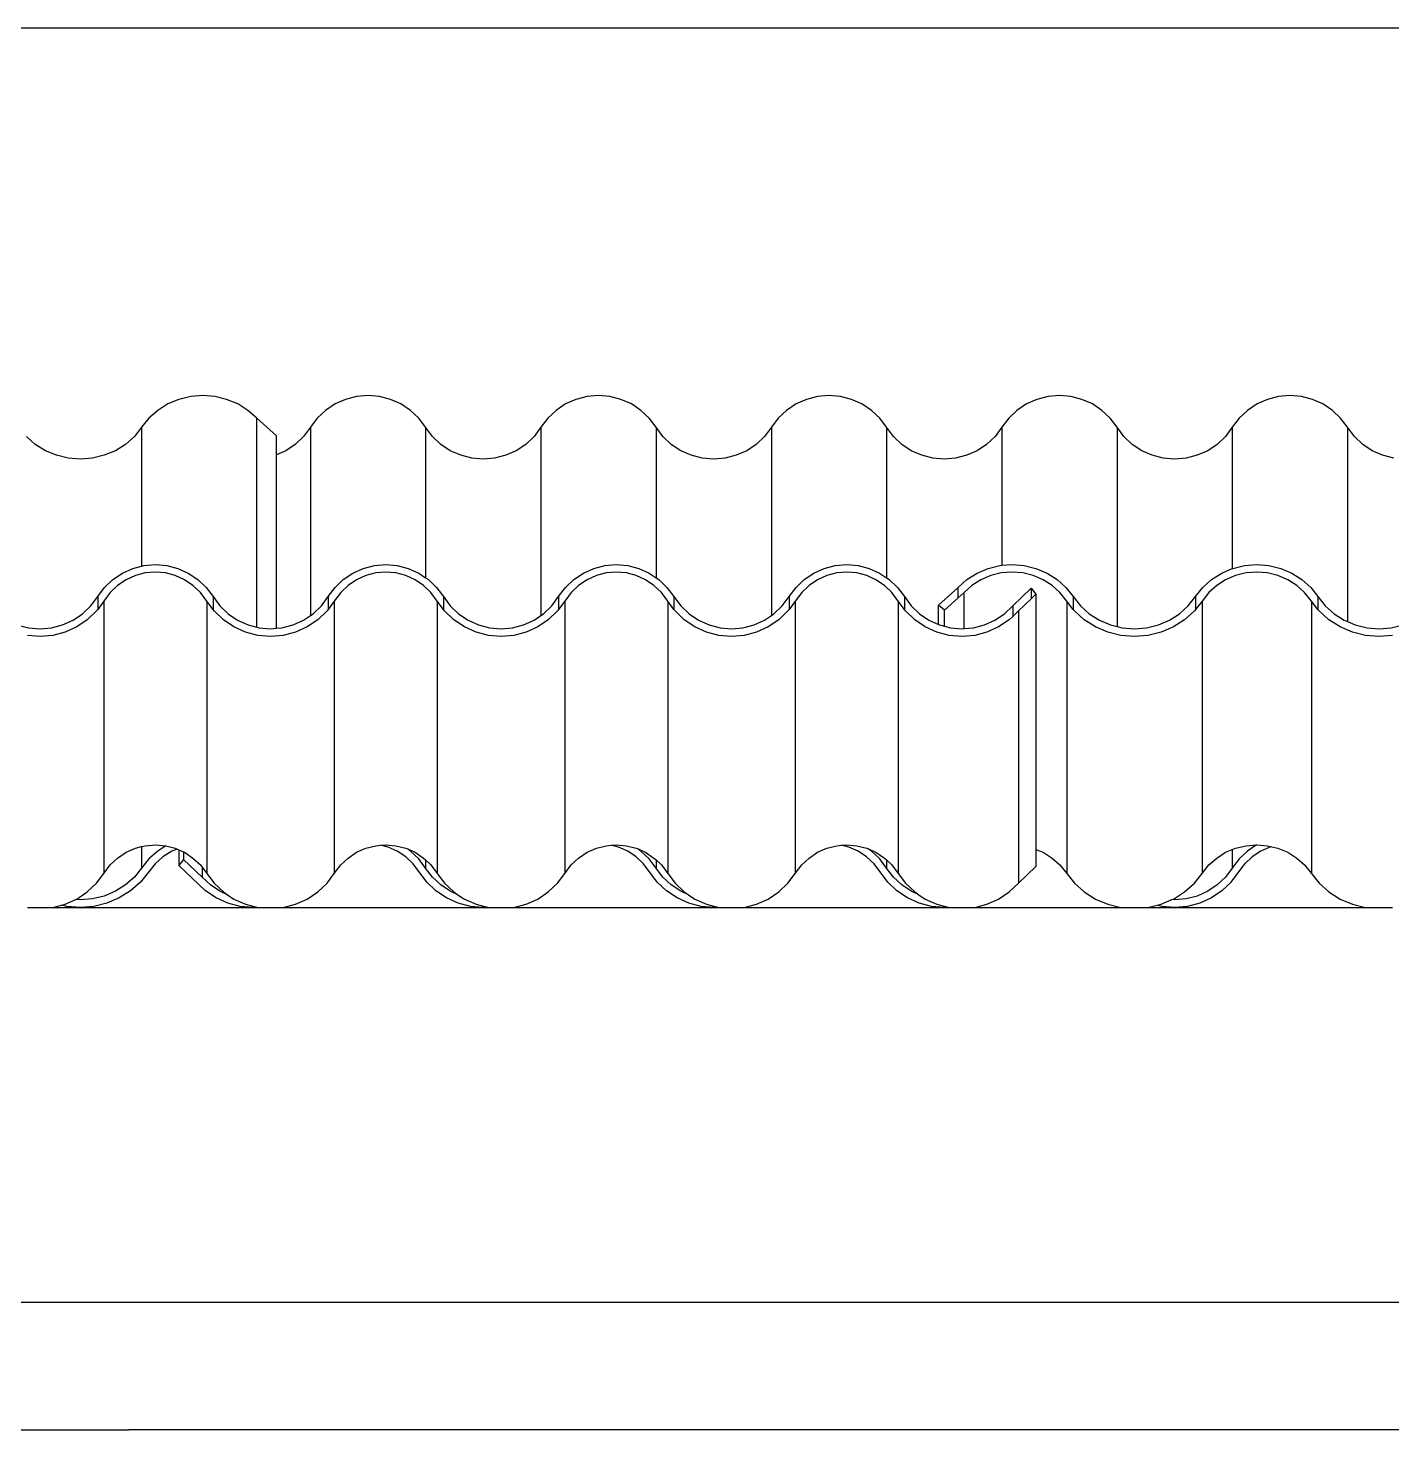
# Model space of a CAD drawing. Header units: millimetres. Extents: x 3212 to 6878, y 1640 to 3386.
# Drawn here: x 3316.625 to 3317.695, y 1648.352 to 1649.452 of the extents above; entities that cross this region are included whole.
import ezdxf

# ---------------------------------------------------------------- set-up
doc = ezdxf.new("R2010")
doc.units = ezdxf.units.MM
doc.header["$LTSCALE"] = 0.8
for name, color, linetype in [('A-PEN-B', 5, 'Continuous'), ('A-PEN-C', 4, 'Continuous'), ('A-PEN-Y', 2, 'Continuous')]:
    doc.layers.add(name, color=color, linetype=linetype)

msp = doc.modelspace()

# ---------------------------------------------------------------- linework, layer by layer
at = {"layer": 'A-PEN-B', "ltscale": 0.05}
for p, q in [((3320.4049, 1648.4516), (3305.2044, 1648.4516)), ((3315.9044, 1648.3516), (3316.7044, 1648.3516)), ((3320.2549, 1648.3516), (3316.7044, 1648.3516))]:
    msp.add_line(p, q, dxfattribs=at)
at = {"layer": 'A-PEN-C', "ltscale": 0.05}
for p, q in [((3316.7435, 1649.1602), (3316.7348, 1649.1566)), ((3316.7528, 1649.1625), (3316.7435, 1649.1602)), ((3316.7623, 1649.1632), (3316.7528, 1649.1625)), ((3316.7718, 1649.1625), (3316.7623, 1649.1632)), ((3316.781, 1649.1602), (3316.7718, 1649.1625)), ((3316.7897, 1649.1566), (3316.781, 1649.1602)), ((3316.8742, 1649.1602), (3316.866, 1649.1566)), ((3316.8829, 1649.1625), (3316.8742, 1649.1602)), ((3316.8919, 1649.1632), (3316.8829, 1649.1625)), ((3316.9008, 1649.1625), (3316.8919, 1649.1632)), ((3316.9095, 1649.1602), (3316.9008, 1649.1625)), ((3316.9177, 1649.1566), (3316.9095, 1649.1602)), ((3317.055, 1649.1602), (3317.0468, 1649.1566)), ((3317.0637, 1649.1625), (3317.055, 1649.1602)), ((3317.0727, 1649.1632), (3317.0637, 1649.1625)), ((3317.0816, 1649.1625), (3317.0727, 1649.1632)), ((3317.0903, 1649.1602), (3317.0816, 1649.1625)), ((3317.0985, 1649.1566), (3317.0903, 1649.1602)), ((3317.2358, 1649.1602), (3317.2276, 1649.1566)), ((3317.2445, 1649.1625), (3317.2358, 1649.1602)), ((3317.2534, 1649.1632), (3317.2445, 1649.1625)), ((3317.2624, 1649.1625), (3317.2534, 1649.1632)), ((3317.2711, 1649.1602), (3317.2624, 1649.1625)), ((3317.2793, 1649.1566), (3317.2711, 1649.1602)), ((3317.4166, 1649.1602), (3317.4084, 1649.1566)), ((3317.4253, 1649.1625), (3317.4166, 1649.1602)), ((3317.4342, 1649.1632), (3317.4253, 1649.1625)), ((3317.4432, 1649.1625), (3317.4342, 1649.1632)), ((3317.4519, 1649.1602), (3317.4432, 1649.1625)), ((3317.4601, 1649.1566), (3317.4519, 1649.1602)), ((3317.5974, 1649.1602), (3317.5892, 1649.1566)), ((3317.6061, 1649.1625), (3317.5974, 1649.1602)), ((3317.615, 1649.1632), (3317.6061, 1649.1625)), ((3317.624, 1649.1625), (3317.615, 1649.1632)), ((3317.6327, 1649.1602), (3317.624, 1649.1625)), ((3317.6409, 1649.1566), (3317.6327, 1649.1602)), ((3316.7269, 1649.1516), (3316.72, 1649.1454)), ((3316.7348, 1649.1566), (3316.7269, 1649.1516)), ((3316.7977, 1649.1516), (3316.7897, 1649.1566)), ((3316.8046, 1649.1454), (3316.7977, 1649.1516)), ((3316.8586, 1649.1516), (3316.8521, 1649.1454)), ((3316.866, 1649.1566), (3316.8586, 1649.1516)), ((3316.9252, 1649.1516), (3316.9177, 1649.1566)), ((3316.9317, 1649.1454), (3316.9252, 1649.1516)), ((3317.0394, 1649.1516), (3317.0329, 1649.1454)), ((3317.0468, 1649.1566), (3317.0394, 1649.1516)), ((3317.106, 1649.1516), (3317.0985, 1649.1566)), ((3317.1125, 1649.1454), (3317.106, 1649.1516)), ((3317.2201, 1649.1516), (3317.2136, 1649.1454)), ((3317.2276, 1649.1566), (3317.2201, 1649.1516)), ((3317.2868, 1649.1516), (3317.2793, 1649.1566)), ((3317.2933, 1649.1454), (3317.2868, 1649.1516)), ((3317.4009, 1649.1516), (3317.3944, 1649.1454)), ((3317.4084, 1649.1566), (3317.4009, 1649.1516)), ((3317.4675, 1649.1516), (3317.4601, 1649.1566)), ((3317.474, 1649.1454), (3317.4675, 1649.1516)), ((3317.5817, 1649.1516), (3317.5752, 1649.1454)), ((3317.5892, 1649.1566), (3317.5817, 1649.1516)), ((3317.6483, 1649.1516), (3317.6409, 1649.1566)), ((3317.6548, 1649.1454), (3317.6483, 1649.1516)), ((3316.7143, 1649.1383), (3316.7086, 1649.1311)), ((3316.72, 1649.1454), (3316.7143, 1649.1383)), ((3316.7143, 1649.1383), (3316.7143, 1649.0294)), ((3316.8046, 1648.9815), (3316.8046, 1649.1454)), ((3316.8046, 1649.1454), (3316.82, 1649.1317)), ((3316.8467, 1649.1383), (3316.8413, 1649.1311)), ((3316.8521, 1649.1454), (3316.8467, 1649.1383)), ((3316.8467, 1649.1383), (3316.8467, 1648.9906)), ((3316.9371, 1649.1383), (3316.9317, 1649.1454)), ((3316.9371, 1649.1383), (3316.9371, 1649.0203)), ((3316.9425, 1649.1311), (3316.9371, 1649.1383)), ((3317.0275, 1649.1383), (3317.0221, 1649.1311)), ((3317.0329, 1649.1454), (3317.0275, 1649.1383)), ((3317.0275, 1649.1383), (3317.0275, 1648.9906)), ((3317.1179, 1649.1383), (3317.1125, 1649.1454)), ((3317.1232, 1649.1311), (3317.1179, 1649.1383)), ((3317.1179, 1649.1383), (3317.1179, 1649.0203)), ((3317.2083, 1649.1383), (3317.2029, 1649.1311)), ((3317.2136, 1649.1454), (3317.2083, 1649.1383)), ((3317.2083, 1649.1383), (3317.2083, 1648.9906)), ((3317.2986, 1649.1383), (3317.2933, 1649.1454)), ((3317.304, 1649.1311), (3317.2986, 1649.1383)), ((3317.2986, 1649.1383), (3317.2986, 1649.0203)), ((3317.389, 1649.1383), (3317.3837, 1649.1311)), ((3317.3944, 1649.1454), (3317.389, 1649.1383)), ((3317.389, 1649.1383), (3317.389, 1649.03)), ((3317.4794, 1649.1383), (3317.474, 1649.1454)), ((3317.4794, 1649.1383), (3317.4794, 1648.982)), ((3317.4848, 1649.1311), (3317.4794, 1649.1383)), ((3317.5698, 1649.1383), (3317.5644, 1649.1311)), ((3317.5752, 1649.1454), (3317.5698, 1649.1383)), ((3317.5698, 1649.1383), (3317.5698, 1649.0274)), ((3317.6602, 1649.1383), (3317.6548, 1649.1454)), ((3317.6602, 1649.1383), (3317.6602, 1648.9858)), ((3317.6656, 1649.1311), (3317.6602, 1649.1383)), ((3316.6309, 1649.1249), (3316.624, 1649.1311)), ((3316.6388, 1649.1199), (3316.6309, 1649.1249)), ((3316.7017, 1649.1249), (3316.6937, 1649.1199)), ((3316.7086, 1649.1311), (3316.7017, 1649.1249)), ((3316.82, 1649.1166), (3316.82, 1649.1317)), ((3316.8348, 1649.1249), (3316.8274, 1649.1199)), ((3316.8413, 1649.1311), (3316.8348, 1649.1249)), ((3316.949, 1649.1249), (3316.9425, 1649.1311)), ((3316.9564, 1649.1199), (3316.949, 1649.1249)), ((3317.0156, 1649.1249), (3317.0081, 1649.1199)), ((3317.0221, 1649.1311), (3317.0156, 1649.1249)), ((3317.1297, 1649.1249), (3317.1232, 1649.1311)), ((3317.1372, 1649.1199), (3317.1297, 1649.1249)), ((3317.1964, 1649.1249), (3317.1889, 1649.1199)), ((3317.2029, 1649.1311), (3317.1964, 1649.1249)), ((3317.3105, 1649.1249), (3317.304, 1649.1311)), ((3317.318, 1649.1199), (3317.3105, 1649.1249)), ((3317.3771, 1649.1249), (3317.3697, 1649.1199)), ((3317.3837, 1649.1311), (3317.3771, 1649.1249)), ((3317.4913, 1649.1249), (3317.4848, 1649.1311)), ((3317.4988, 1649.1199), (3317.4913, 1649.1249)), ((3317.5579, 1649.1249), (3317.5505, 1649.1199)), ((3317.5644, 1649.1311), (3317.5579, 1649.1249)), ((3317.6721, 1649.1249), (3317.6656, 1649.1311)), ((3317.6795, 1649.1199), (3317.6721, 1649.1249)), ((3316.6475, 1649.1163), (3316.6388, 1649.1199)), ((3316.6568, 1649.114), (3316.6475, 1649.1163)), ((3316.6663, 1649.1133), (3316.6568, 1649.114)), ((3316.6758, 1649.114), (3316.6663, 1649.1133)), ((3316.685, 1649.1163), (3316.6758, 1649.114)), ((3316.6937, 1649.1199), (3316.685, 1649.1163)), ((3316.8274, 1649.1199), (3316.82, 1649.1166)), ((3316.82, 1648.9806), (3316.82, 1649.1166)), ((3316.9646, 1649.1163), (3316.9564, 1649.1199)), ((3316.9733, 1649.114), (3316.9646, 1649.1163)), ((3316.9823, 1649.1133), (3316.9733, 1649.114)), ((3316.9912, 1649.114), (3316.9823, 1649.1133)), ((3316.9999, 1649.1163), (3316.9912, 1649.114)), ((3317.0081, 1649.1199), (3316.9999, 1649.1163)), ((3317.1454, 1649.1163), (3317.1372, 1649.1199)), ((3317.1541, 1649.114), (3317.1454, 1649.1163)), ((3317.1631, 1649.1133), (3317.1541, 1649.114)), ((3317.172, 1649.114), (3317.1631, 1649.1133)), ((3317.1807, 1649.1163), (3317.172, 1649.114)), ((3317.1889, 1649.1199), (3317.1807, 1649.1163)), ((3317.3262, 1649.1163), (3317.318, 1649.1199)), ((3317.3349, 1649.114), (3317.3262, 1649.1163)), ((3317.3438, 1649.1133), (3317.3349, 1649.114)), ((3317.3528, 1649.114), (3317.3438, 1649.1133)), ((3317.3615, 1649.1163), (3317.3528, 1649.114)), ((3317.3697, 1649.1199), (3317.3615, 1649.1163)), ((3317.507, 1649.1163), (3317.4988, 1649.1199)), ((3317.5157, 1649.114), (3317.507, 1649.1163)), ((3317.5246, 1649.1133), (3317.5157, 1649.114)), ((3317.5336, 1649.114), (3317.5246, 1649.1133)), ((3317.5423, 1649.1163), (3317.5336, 1649.114)), ((3317.5505, 1649.1199), (3317.5423, 1649.1163)), ((3317.6877, 1649.1163), (3317.6795, 1649.1199)), ((3317.6964, 1649.114), (3317.6877, 1649.1163)), ((3316.6992, 1649.0239), (3316.7074, 1649.0276)), ((3316.7074, 1649.0276), (3316.7143, 1649.0294)), ((3316.7143, 1649.0294), (3316.7161, 1649.0299)), ((3316.7161, 1649.0299), (3316.7251, 1649.0307)), ((3316.7251, 1649.0307), (3316.734, 1649.0299)), ((3316.734, 1649.0299), (3316.7427, 1649.0276)), ((3316.7427, 1649.0276), (3316.7509, 1649.0239)), ((3316.88, 1649.0239), (3316.8882, 1649.0276)), ((3316.8882, 1649.0276), (3316.8969, 1649.0299)), ((3316.8969, 1649.0299), (3316.9058, 1649.0307)), ((3316.9058, 1649.0307), (3316.9148, 1649.0299)), ((3316.9148, 1649.0299), (3316.9235, 1649.0276)), ((3316.9235, 1649.0276), (3316.9317, 1649.0239)), ((3317.0608, 1649.0239), (3317.069, 1649.0276)), ((3317.069, 1649.0276), (3317.0777, 1649.0299)), ((3317.0777, 1649.0299), (3317.0866, 1649.0307)), ((3317.0866, 1649.0307), (3317.0956, 1649.0299)), ((3317.0956, 1649.0299), (3317.1043, 1649.0276)), ((3317.1043, 1649.0276), (3317.1125, 1649.0239)), ((3317.2415, 1649.0239), (3317.2497, 1649.0276)), ((3317.2497, 1649.0276), (3317.2584, 1649.0299)), ((3317.2584, 1649.0299), (3317.2674, 1649.0307)), ((3317.2674, 1649.0307), (3317.2764, 1649.0299)), ((3317.2764, 1649.0299), (3317.2851, 1649.0276)), ((3317.2851, 1649.0276), (3317.2932, 1649.0239)), ((3317.3696, 1649.0239), (3317.3783, 1649.0276)), ((3317.3783, 1649.0276), (3317.3875, 1649.0299)), ((3317.3875, 1649.0299), (3317.389, 1649.03)), ((3317.389, 1649.03), (3317.397, 1649.0307)), ((3317.397, 1649.0307), (3317.4065, 1649.0299)), ((3317.4065, 1649.0299), (3317.4158, 1649.0276)), ((3317.4158, 1649.0276), (3317.4245, 1649.0239)), ((3317.5615, 1649.0239), (3317.5698, 1649.0274)), ((3317.5698, 1649.0274), (3317.5703, 1649.0276)), ((3317.5703, 1649.0276), (3317.5795, 1649.0299)), ((3317.5795, 1649.0299), (3317.589, 1649.0307)), ((3317.589, 1649.0307), (3317.5985, 1649.0299)), ((3317.5985, 1649.0299), (3317.6078, 1649.0276)), ((3317.6078, 1649.0276), (3317.6165, 1649.0239)), ((3316.6852, 1649.0127), (3316.6918, 1649.0189)), ((3316.6918, 1649.0189), (3316.6992, 1649.0239)), ((3316.7021, 1649.0187), (3316.6955, 1649.0142)), ((3316.7094, 1649.022), (3316.7021, 1649.0187)), ((3316.7171, 1649.024), (3316.7094, 1649.022)), ((3316.7251, 1649.0246), (3316.7171, 1649.024)), ((3316.733, 1649.024), (3316.7251, 1649.0246)), ((3316.7407, 1649.022), (3316.733, 1649.024)), ((3316.748, 1649.0187), (3316.7407, 1649.022)), ((3316.7546, 1649.0142), (3316.748, 1649.0187)), ((3316.7509, 1649.0239), (3316.7584, 1649.0189)), ((3316.7584, 1649.0189), (3316.7649, 1649.0127)), ((3316.866, 1649.0127), (3316.8725, 1649.0189)), ((3316.8725, 1649.0189), (3316.88, 1649.0239)), ((3316.8829, 1649.0187), (3316.8763, 1649.0142)), ((3316.8902, 1649.022), (3316.8829, 1649.0187)), ((3316.8979, 1649.024), (3316.8902, 1649.022)), ((3316.9058, 1649.0246), (3316.8979, 1649.024)), ((3316.9138, 1649.024), (3316.9058, 1649.0246)), ((3316.9215, 1649.022), (3316.9138, 1649.024)), ((3316.9288, 1649.0187), (3316.9215, 1649.022)), ((3316.9354, 1649.0142), (3316.9288, 1649.0187)), ((3316.9317, 1649.0239), (3316.9371, 1649.0203)), ((3316.9371, 1649.0203), (3316.9392, 1649.0189)), ((3316.9392, 1649.0189), (3316.9457, 1649.0127)), ((3317.0468, 1649.0127), (3317.0533, 1649.0189)), ((3317.0533, 1649.0189), (3317.0608, 1649.0239)), ((3317.0637, 1649.0187), (3317.0571, 1649.0142)), ((3317.071, 1649.022), (3317.0637, 1649.0187)), ((3317.0787, 1649.024), (3317.071, 1649.022)), ((3317.0866, 1649.0246), (3317.0787, 1649.024)), ((3317.0946, 1649.024), (3317.0866, 1649.0246)), ((3317.1023, 1649.022), (3317.0946, 1649.024)), ((3317.1096, 1649.0187), (3317.1023, 1649.022)), ((3317.1162, 1649.0142), (3317.1096, 1649.0187)), ((3317.1125, 1649.0239), (3317.1179, 1649.0203)), ((3317.1179, 1649.0203), (3317.1199, 1649.0189)), ((3317.1199, 1649.0189), (3317.1264, 1649.0127)), ((3317.2276, 1649.0127), (3317.2341, 1649.0189)), ((3317.2341, 1649.0189), (3317.2415, 1649.0239)), ((3317.2445, 1649.0187), (3317.2378, 1649.0142)), ((3317.2517, 1649.022), (3317.2445, 1649.0187)), ((3317.2595, 1649.024), (3317.2517, 1649.022)), ((3317.2674, 1649.0246), (3317.2595, 1649.024)), ((3317.2753, 1649.024), (3317.2674, 1649.0246)), ((3317.2831, 1649.022), (3317.2753, 1649.024)), ((3317.2903, 1649.0187), (3317.2831, 1649.022)), ((3317.297, 1649.0142), (3317.2903, 1649.0187)), ((3317.2932, 1649.0239), (3317.2986, 1649.0203)), ((3317.2986, 1649.0203), (3317.3007, 1649.0189)), ((3317.3007, 1649.0189), (3317.3072, 1649.0127)), ((3317.3547, 1649.0127), (3317.3616, 1649.0189)), ((3317.3616, 1649.0189), (3317.3696, 1649.0239)), ((3317.3726, 1649.0187), (3317.3656, 1649.0142)), ((3317.3804, 1649.022), (3317.3726, 1649.0187)), ((3317.3886, 1649.024), (3317.3804, 1649.022)), ((3317.397, 1649.0246), (3317.3886, 1649.024)), ((3317.4054, 1649.024), (3317.397, 1649.0246)), ((3317.4136, 1649.022), (3317.4054, 1649.024)), ((3317.4214, 1649.0187), (3317.4136, 1649.022)), ((3317.4284, 1649.0142), (3317.4214, 1649.0187)), ((3317.4245, 1649.0239), (3317.4324, 1649.0189)), ((3317.4324, 1649.0189), (3317.4393, 1649.0127)), ((3317.5467, 1649.0127), (3317.5536, 1649.0189)), ((3317.5536, 1649.0189), (3317.5615, 1649.0239)), ((3317.5646, 1649.0187), (3317.5576, 1649.0142)), ((3317.5724, 1649.022), (3317.5646, 1649.0187)), ((3317.5806, 1649.024), (3317.5724, 1649.022)), ((3317.589, 1649.0246), (3317.5806, 1649.024)), ((3317.5974, 1649.024), (3317.589, 1649.0246)), ((3317.6056, 1649.022), (3317.5974, 1649.024)), ((3317.6134, 1649.0187), (3317.6056, 1649.022)), ((3317.6204, 1649.0142), (3317.6134, 1649.0187)), ((3317.6165, 1649.0239), (3317.6244, 1649.0189)), ((3317.6244, 1649.0189), (3317.6313, 1649.0127)), ((3316.6745, 1648.9982), (3316.6799, 1649.0054)), ((3316.6799, 1649.0054), (3316.6852, 1649.0127)), ((3316.6799, 1649.0054), (3316.6799, 1648.9954)), ((3316.6897, 1649.0087), (3316.6847, 1649.0018)), ((3316.6955, 1649.0142), (3316.6897, 1649.0087)), ((3316.7604, 1649.0087), (3316.7546, 1649.0142)), ((3316.7655, 1649.0018), (3316.7604, 1649.0087)), ((3316.7649, 1649.0127), (3316.7703, 1649.0054)), ((3316.7703, 1649.0054), (3316.7756, 1648.9982)), ((3316.7703, 1649.0054), (3316.7703, 1648.9954)), ((3316.8553, 1648.9982), (3316.8606, 1649.0054)), ((3316.8606, 1649.0054), (3316.866, 1649.0127)), ((3316.8606, 1649.0054), (3316.8606, 1648.9954)), ((3316.8705, 1649.0087), (3316.8654, 1649.0018)), ((3316.8763, 1649.0142), (3316.8705, 1649.0087)), ((3316.9412, 1649.0087), (3316.9354, 1649.0142)), ((3316.9462, 1649.0018), (3316.9412, 1649.0087)), ((3316.9457, 1649.0127), (3316.951, 1649.0054)), ((3316.951, 1649.0054), (3316.9564, 1648.9982)), ((3316.951, 1649.0054), (3316.951, 1648.9954)), ((3317.0361, 1648.9982), (3317.0414, 1649.0054)), ((3317.0414, 1649.0054), (3317.0468, 1649.0127)), ((3317.0414, 1649.0054), (3317.0414, 1648.9954)), ((3317.0513, 1649.0087), (3317.0462, 1649.0018)), ((3317.0571, 1649.0142), (3317.0513, 1649.0087)), ((3317.122, 1649.0087), (3317.1162, 1649.0142)), ((3317.127, 1649.0018), (3317.122, 1649.0087)), ((3317.1264, 1649.0127), (3317.1318, 1649.0054)), ((3317.1318, 1649.0054), (3317.1372, 1648.9982)), ((3317.1318, 1649.0054), (3317.1318, 1648.9954)), ((3317.2168, 1648.9982), (3317.2222, 1649.0054)), ((3317.2222, 1649.0054), (3317.2276, 1649.0127)), ((3317.2222, 1649.0054), (3317.2222, 1648.9954)), ((3317.2321, 1649.0087), (3317.227, 1649.0018)), ((3317.2378, 1649.0142), (3317.2321, 1649.0087)), ((3317.3027, 1649.0087), (3317.297, 1649.0142)), ((3317.3078, 1649.0018), (3317.3027, 1649.0087)), ((3317.3072, 1649.0127), (3317.3126, 1649.0054)), ((3317.3126, 1649.0054), (3317.318, 1648.9982)), ((3317.3126, 1649.0054), (3317.3126, 1648.9954)), ((3317.3393, 1648.9988), (3317.3547, 1649.0127)), ((3317.3547, 1649.0044), (3317.3441, 1648.9948)), ((3317.3547, 1649.0044), (3317.3547, 1649.0127)), ((3317.3595, 1649.0087), (3317.3547, 1649.0044)), ((3317.3656, 1649.0142), (3317.3595, 1649.0087)), ((3317.3595, 1648.9803), (3317.3595, 1649.0087)), ((3317.3976, 1648.9982), (3317.4121, 1649.012)), ((3317.4121, 1649.0038), (3317.4021, 1648.9942)), ((3317.4121, 1649.012), (3317.4158, 1649.0073)), ((3317.4121, 1649.012), (3317.4121, 1649.0038)), ((3317.4158, 1649.0073), (3317.4121, 1649.0038)), ((3317.4158, 1649.0073), (3317.4158, 1648.8071)), ((3317.4345, 1649.0087), (3317.4284, 1649.0142)), ((3317.4399, 1649.0018), (3317.4345, 1649.0087)), ((3317.4393, 1649.0127), (3317.445, 1649.0054)), ((3317.445, 1649.0054), (3317.4507, 1648.9982)), ((3317.445, 1649.0054), (3317.445, 1648.9954)), ((3317.5353, 1648.9982), (3317.541, 1649.0054)), ((3317.541, 1649.0054), (3317.5467, 1649.0127)), ((3317.541, 1649.0054), (3317.541, 1648.9954)), ((3317.5515, 1649.0087), (3317.5461, 1649.0018)), ((3317.5576, 1649.0142), (3317.5515, 1649.0087)), ((3317.6265, 1649.0087), (3317.6204, 1649.0142)), ((3317.6319, 1649.0018), (3317.6265, 1649.0087)), ((3317.6313, 1649.0127), (3317.637, 1649.0054)), ((3317.637, 1649.0054), (3317.6427, 1648.9982)), ((3317.637, 1649.0054), (3317.637, 1648.9954)), ((3316.668, 1648.992), (3316.6745, 1648.9982)), ((3316.679, 1648.9942), (3316.6717, 1648.9873)), ((3316.6799, 1648.9954), (3316.679, 1648.9942)), ((3316.6847, 1649.0018), (3316.6799, 1648.9954)), ((3316.6847, 1649.0018), (3316.6847, 1648.7881)), ((3316.7655, 1649.0018), (3316.7655, 1648.7881)), ((3316.7703, 1648.9954), (3316.7655, 1649.0018)), ((3316.7711, 1648.9942), (3316.7703, 1648.9954)), ((3316.7784, 1648.9873), (3316.7711, 1648.9942)), ((3316.7756, 1648.9982), (3316.7821, 1648.992)), ((3316.8488, 1648.992), (3316.8553, 1648.9982)), ((3316.8598, 1648.9942), (3316.8525, 1648.9873)), ((3316.8606, 1648.9954), (3316.8598, 1648.9942)), ((3316.8654, 1649.0018), (3316.8606, 1648.9954)), ((3316.8654, 1649.0018), (3316.8654, 1648.7881)), ((3316.9462, 1649.0018), (3316.9462, 1648.7881)), ((3316.951, 1648.9954), (3316.9462, 1649.0018)), ((3316.9519, 1648.9942), (3316.951, 1648.9954)), ((3316.9592, 1648.9873), (3316.9519, 1648.9942)), ((3316.9564, 1648.9982), (3316.9629, 1648.992)), ((3317.0295, 1648.992), (3317.0361, 1648.9982)), ((3317.0405, 1648.9942), (3317.0333, 1648.9873)), ((3317.0414, 1648.9954), (3317.0405, 1648.9942)), ((3317.0462, 1649.0018), (3317.0414, 1648.9954)), ((3317.0462, 1649.0018), (3317.0462, 1648.7881)), ((3317.127, 1649.0018), (3317.127, 1648.7881)), ((3317.1318, 1648.9954), (3317.127, 1649.0018)), ((3317.1327, 1648.9942), (3317.1318, 1648.9954)), ((3317.1399, 1648.9873), (3317.1327, 1648.9942)), ((3317.1372, 1648.9982), (3317.1437, 1648.992)), ((3317.2103, 1648.992), (3317.2168, 1648.9982)), ((3317.2213, 1648.9942), (3317.2141, 1648.9873)), ((3317.2222, 1648.9954), (3317.2213, 1648.9942)), ((3317.227, 1649.0018), (3317.2222, 1648.9954)), ((3317.227, 1649.0018), (3317.227, 1648.7881)), ((3317.3078, 1649.0018), (3317.3078, 1648.7881)), ((3317.3126, 1648.9954), (3317.3078, 1649.0018)), ((3317.3135, 1648.9942), (3317.3126, 1648.9954)), ((3317.3207, 1648.9873), (3317.3135, 1648.9942)), ((3317.318, 1648.9982), (3317.3245, 1648.992)), ((3317.3441, 1648.9948), (3317.3393, 1648.9988)), ((3317.3393, 1648.9836), (3317.3393, 1648.9988)), ((3317.3441, 1648.9822), (3317.3441, 1648.9948)), ((3317.3911, 1648.992), (3317.3976, 1648.9982)), ((3317.3976, 1648.9982), (3317.3976, 1648.9899)), ((3317.4021, 1648.9942), (3317.3976, 1648.9899)), ((3317.4021, 1648.9942), (3317.4021, 1648.7805)), ((3317.4399, 1649.0018), (3317.4399, 1648.7881)), ((3317.445, 1648.9954), (3317.4399, 1649.0018)), ((3317.446, 1648.9942), (3317.445, 1648.9954)), ((3317.4536, 1648.9873), (3317.446, 1648.9942)), ((3317.4507, 1648.9982), (3317.4576, 1648.992)), ((3317.5284, 1648.992), (3317.5353, 1648.9982)), ((3317.5401, 1648.9942), (3317.5324, 1648.9873)), ((3317.541, 1648.9954), (3317.5401, 1648.9942)), ((3317.5461, 1649.0018), (3317.541, 1648.9954)), ((3317.5461, 1649.0018), (3317.5461, 1648.7881)), ((3317.6319, 1649.0018), (3317.6319, 1648.7881)), ((3317.637, 1648.9954), (3317.6319, 1649.0018)), ((3317.6379, 1648.9942), (3317.637, 1648.9954)), ((3317.6456, 1648.9873), (3317.6379, 1648.9942)), ((3317.6427, 1648.9982), (3317.6496, 1648.992)), ((3316.6183, 1648.9829), (3316.6257, 1648.981)), ((3316.6436, 1648.981), (3316.6523, 1648.9832)), ((3316.6523, 1648.9832), (3316.6605, 1648.9869)), ((3316.6634, 1648.9817), (3316.6543, 1648.9775)), ((3316.6605, 1648.9869), (3316.668, 1648.992)), ((3316.6717, 1648.9873), (3316.6634, 1648.9817)), ((3316.7867, 1648.9817), (3316.7784, 1648.9873)), ((3316.7821, 1648.992), (3316.7896, 1648.9869)), ((3316.7958, 1648.9775), (3316.7867, 1648.9817)), ((3316.7896, 1648.9869), (3316.7978, 1648.9832)), ((3316.7978, 1648.9832), (3316.8046, 1648.9815)), ((3316.8046, 1648.9815), (3316.8065, 1648.981)), ((3316.8244, 1648.981), (3316.8331, 1648.9832)), ((3316.8331, 1648.9832), (3316.8413, 1648.9869)), ((3316.8442, 1648.9817), (3316.8351, 1648.9775)), ((3316.8413, 1648.9869), (3316.8467, 1648.9906)), ((3316.8525, 1648.9873), (3316.8442, 1648.9817)), ((3316.8467, 1648.9906), (3316.8488, 1648.992)), ((3316.9675, 1648.9817), (3316.9592, 1648.9873)), ((3316.9629, 1648.992), (3316.9704, 1648.9869)), ((3316.9766, 1648.9775), (3316.9675, 1648.9817)), ((3316.9704, 1648.9869), (3316.9786, 1648.9832)), ((3316.9786, 1648.9832), (3316.9873, 1648.981)), ((3317.0052, 1648.981), (3317.0139, 1648.9832)), ((3317.0139, 1648.9832), (3317.0221, 1648.9869)), ((3317.025, 1648.9817), (3317.0159, 1648.9775)), ((3317.0221, 1648.9869), (3317.0275, 1648.9906)), ((3317.0333, 1648.9873), (3317.025, 1648.9817)), ((3317.0275, 1648.9906), (3317.0295, 1648.992)), ((3317.1482, 1648.9817), (3317.1399, 1648.9873)), ((3317.1437, 1648.992), (3317.1512, 1648.9869)), ((3317.1574, 1648.9775), (3317.1482, 1648.9817)), ((3317.1512, 1648.9869), (3317.1594, 1648.9832)), ((3317.1594, 1648.9832), (3317.1681, 1648.981)), ((3317.186, 1648.981), (3317.1947, 1648.9832)), ((3317.1947, 1648.9832), (3317.2029, 1648.9869)), ((3317.2058, 1648.9817), (3317.1967, 1648.9775)), ((3317.2029, 1648.9869), (3317.2083, 1648.9906)), ((3317.2141, 1648.9873), (3317.2058, 1648.9817)), ((3317.2083, 1648.9906), (3317.2103, 1648.992)), ((3317.329, 1648.9817), (3317.3207, 1648.9873)), ((3317.3245, 1648.992), (3317.3319, 1648.9869)), ((3317.3381, 1648.9775), (3317.329, 1648.9817)), ((3317.3319, 1648.9869), (3317.3393, 1648.9836)), ((3317.3393, 1648.9836), (3317.3401, 1648.9832)), ((3317.3401, 1648.9832), (3317.3441, 1648.9822)), ((3317.3441, 1648.9822), (3317.3488, 1648.981)), ((3317.3667, 1648.981), (3317.3754, 1648.9832)), ((3317.3754, 1648.9832), (3317.3836, 1648.9869)), ((3317.3865, 1648.9817), (3317.3774, 1648.9775)), ((3317.3836, 1648.9869), (3317.3911, 1648.992)), ((3317.3948, 1648.9873), (3317.3865, 1648.9817)), ((3317.3976, 1648.9899), (3317.3948, 1648.9873)), ((3317.4625, 1648.9817), (3317.4536, 1648.9873)), ((3317.4576, 1648.992), (3317.4656, 1648.9869)), ((3317.4721, 1648.9775), (3317.4625, 1648.9817)), ((3317.4656, 1648.9869), (3317.4743, 1648.9832)), ((3317.4743, 1648.9832), (3317.4794, 1648.982)), ((3317.4794, 1648.982), (3317.4835, 1648.981)), ((3317.5025, 1648.981), (3317.5118, 1648.9832)), ((3317.5118, 1648.9832), (3317.5205, 1648.9869)), ((3317.5236, 1648.9817), (3317.5139, 1648.9775)), ((3317.5205, 1648.9869), (3317.5284, 1648.992)), ((3317.5324, 1648.9873), (3317.5236, 1648.9817)), ((3317.6545, 1648.9817), (3317.6456, 1648.9873)), ((3317.6496, 1648.992), (3317.6575, 1648.9869)), ((3317.6641, 1648.9775), (3317.6545, 1648.9817)), ((3317.6575, 1648.9869), (3317.6602, 1648.9858)), ((3317.6602, 1648.9858), (3317.6662, 1648.9832)), ((3317.6662, 1648.9832), (3317.6755, 1648.981)), ((3317.6945, 1648.981), (3317.7037, 1648.9832)), ((3316.6347, 1648.9742), (3316.6247, 1648.975)), ((3316.6257, 1648.981), (3316.6347, 1648.9802)), ((3316.6347, 1648.9802), (3316.6436, 1648.981)), ((3316.6446, 1648.975), (3316.6347, 1648.9742)), ((3316.6543, 1648.9775), (3316.6446, 1648.975)), ((3316.8055, 1648.975), (3316.7958, 1648.9775)), ((3316.8155, 1648.9742), (3316.8055, 1648.975)), ((3316.8065, 1648.981), (3316.8155, 1648.9802)), ((3316.8155, 1648.9802), (3316.82, 1648.9806)), ((3316.8254, 1648.975), (3316.8155, 1648.9742)), ((3316.82, 1648.9806), (3316.8244, 1648.981)), ((3316.8351, 1648.9775), (3316.8254, 1648.975)), ((3316.9863, 1648.975), (3316.9766, 1648.9775)), ((3316.9962, 1648.9742), (3316.9863, 1648.975)), ((3316.9873, 1648.981), (3316.9962, 1648.9802)), ((3316.9962, 1648.9802), (3317.0052, 1648.981)), ((3317.0062, 1648.975), (3316.9962, 1648.9742)), ((3317.0159, 1648.9775), (3317.0062, 1648.975)), ((3317.167, 1648.975), (3317.1574, 1648.9775)), ((3317.177, 1648.9742), (3317.167, 1648.975)), ((3317.1681, 1648.981), (3317.177, 1648.9802)), ((3317.177, 1648.9802), (3317.186, 1648.981)), ((3317.187, 1648.975), (3317.177, 1648.9742)), ((3317.1967, 1648.9775), (3317.187, 1648.975)), ((3317.3478, 1648.975), (3317.3381, 1648.9775)), ((3317.3578, 1648.9742), (3317.3478, 1648.975)), ((3317.3488, 1648.981), (3317.3578, 1648.9802)), ((3317.3578, 1648.9802), (3317.3595, 1648.9803)), ((3317.3678, 1648.975), (3317.3578, 1648.9742)), ((3317.3595, 1648.9803), (3317.3667, 1648.981)), ((3317.3774, 1648.9775), (3317.3678, 1648.975)), ((3317.4824, 1648.975), (3317.4721, 1648.9775)), ((3317.493, 1648.9742), (3317.4824, 1648.975)), ((3317.4835, 1648.981), (3317.493, 1648.9802)), ((3317.493, 1648.9802), (3317.5025, 1648.981)), ((3317.5036, 1648.975), (3317.493, 1648.9742)), ((3317.5139, 1648.9775), (3317.5036, 1648.975)), ((3317.6744, 1648.975), (3317.6641, 1648.9775)), ((3317.685, 1648.9742), (3317.6744, 1648.975)), ((3317.6755, 1648.981), (3317.685, 1648.9802)), ((3317.685, 1648.9802), (3317.6945, 1648.981)), ((3317.6956, 1648.975), (3317.685, 1648.9742)), ((3316.7021, 1648.8048), (3316.7094, 1648.808)), ((3316.7094, 1648.808), (3316.7143, 1648.8093)), ((3316.7143, 1648.8093), (3316.7171, 1648.81)), ((3316.7143, 1648.8093), (3316.7143, 1648.7925)), ((3316.7171, 1648.81), (3316.7251, 1648.8107)), ((3316.7269, 1648.8058), (3316.72, 1648.7997)), ((3316.7251, 1648.8107), (3316.733, 1648.81)), ((3316.7334, 1648.8099), (3316.7269, 1648.8058)), ((3316.7379, 1648.8056), (3316.7309, 1648.8012)), ((3316.733, 1648.81), (3316.7334, 1648.8099)), ((3316.7334, 1648.8099), (3316.7407, 1648.808)), ((3316.7421, 1648.8074), (3316.7379, 1648.8056)), ((3316.7407, 1648.808), (3316.7421, 1648.8074)), ((3316.7421, 1648.8074), (3316.7434, 1648.8068)), ((3316.7434, 1648.8068), (3316.7434, 1648.7944)), ((3316.7434, 1648.8068), (3316.7472, 1648.8051)), ((3316.8829, 1648.8048), (3316.8902, 1648.808)), ((3316.8902, 1648.808), (3316.8979, 1648.81)), ((3316.8979, 1648.81), (3316.9018, 1648.8103)), ((3316.9018, 1648.8103), (3316.9058, 1648.8107)), ((3316.9076, 1648.8089), (3316.9018, 1648.8103)), ((3316.9058, 1648.8107), (3316.9138, 1648.81)), ((3316.9148, 1648.8056), (3316.9076, 1648.8089)), ((3316.9138, 1648.81), (3316.9215, 1648.808)), ((3316.9215, 1648.8012), (3316.9148, 1648.8056)), ((3316.9215, 1648.808), (3316.9228, 1648.8075)), ((3316.9252, 1648.8058), (3316.9228, 1648.8075)), ((3316.9228, 1648.8075), (3316.9288, 1648.8048)), ((3316.9317, 1648.7997), (3316.9252, 1648.8058)), ((3317.0637, 1648.8048), (3317.071, 1648.808)), ((3317.071, 1648.808), (3317.0787, 1648.81)), ((3317.0787, 1648.81), (3317.0826, 1648.8103)), ((3317.0826, 1648.8103), (3317.0866, 1648.8107)), ((3317.0883, 1648.8089), (3317.0826, 1648.8103)), ((3317.0866, 1648.8107), (3317.0946, 1648.81)), ((3317.0956, 1648.8056), (3317.0883, 1648.8089)), ((3317.0946, 1648.81), (3317.1023, 1648.808)), ((3317.1022, 1648.8012), (3317.0956, 1648.8056)), ((3317.1023, 1648.808), (3317.1036, 1648.8075)), ((3317.106, 1648.8058), (3317.1036, 1648.8075)), ((3317.1036, 1648.8075), (3317.1096, 1648.8048)), ((3317.1125, 1648.7997), (3317.106, 1648.8058)), ((3317.2445, 1648.8048), (3317.2517, 1648.808)), ((3317.2517, 1648.808), (3317.2595, 1648.81)), ((3317.2595, 1648.81), (3317.2634, 1648.8103)), ((3317.2634, 1648.8103), (3317.2674, 1648.8107)), ((3317.2691, 1648.8089), (3317.2634, 1648.8103)), ((3317.2674, 1648.8107), (3317.2753, 1648.81)), ((3317.2764, 1648.8056), (3317.2691, 1648.8089)), ((3317.2753, 1648.81), (3317.2831, 1648.808)), ((3317.283, 1648.8012), (3317.2764, 1648.8056)), ((3317.2831, 1648.808), (3317.2843, 1648.8075)), ((3317.2868, 1648.8058), (3317.2843, 1648.8075)), ((3317.2843, 1648.8075), (3317.2903, 1648.8048)), ((3317.2933, 1648.7997), (3317.2868, 1648.8058)), ((3317.4158, 1648.8071), (3317.4214, 1648.8048)), ((3317.4158, 1648.8071), (3317.4158, 1648.7936)), ((3317.5646, 1648.8048), (3317.5698, 1648.807)), ((3317.5698, 1648.807), (3317.5724, 1648.808)), ((3317.5698, 1648.807), (3317.5698, 1648.7925)), ((3317.5724, 1648.808), (3317.5806, 1648.81)), ((3317.5817, 1648.8058), (3317.5752, 1648.7997)), ((3317.5806, 1648.81), (3317.5889, 1648.8107)), ((3317.5889, 1648.8107), (3317.5817, 1648.8058)), ((3317.5921, 1648.8056), (3317.5854, 1648.8012)), ((3317.5889, 1648.8107), (3317.589, 1648.8107)), ((3317.589, 1648.8107), (3317.5974, 1648.81)), ((3317.5993, 1648.8089), (3317.5921, 1648.8056)), ((3317.5974, 1648.81), (3317.6007, 1648.8092)), ((3317.6007, 1648.8092), (3317.5993, 1648.8089)), ((3317.6007, 1648.8092), (3317.6056, 1648.808)), ((3317.6056, 1648.808), (3317.6134, 1648.8048)), ((3316.6847, 1648.7881), (3316.6897, 1648.7949)), ((3316.6897, 1648.7949), (3316.6955, 1648.8003)), ((3316.6955, 1648.8003), (3316.7021, 1648.8048)), ((3316.7248, 1648.7957), (3316.7133, 1648.7814)), ((3316.72, 1648.7997), (3316.7143, 1648.7925)), ((3316.7309, 1648.8012), (3316.7248, 1648.7957)), ((3316.7472, 1648.7991), (3316.7434, 1648.7944)), ((3316.7644, 1648.7745), (3316.7434, 1648.7944)), ((3316.7472, 1648.8051), (3316.7472, 1648.7991)), ((3316.7472, 1648.8051), (3316.748, 1648.8048)), ((3316.7617, 1648.7853), (3316.7472, 1648.7991)), ((3316.748, 1648.8048), (3316.7546, 1648.8003)), ((3316.7546, 1648.8003), (3316.7604, 1648.7949)), ((3316.7604, 1648.7949), (3316.7617, 1648.7932)), ((3316.8654, 1648.7881), (3316.8705, 1648.7949)), ((3316.8705, 1648.7949), (3316.8763, 1648.8003)), ((3316.8763, 1648.8003), (3316.8829, 1648.8048)), ((3316.9272, 1648.7957), (3316.9215, 1648.8012)), ((3316.938, 1648.7814), (3316.9272, 1648.7957)), ((3316.9288, 1648.8048), (3316.9354, 1648.8003)), ((3316.9371, 1648.7925), (3316.9317, 1648.7997)), ((3316.9354, 1648.8003), (3316.9371, 1648.7988)), ((3316.9371, 1648.7988), (3316.9371, 1648.7925)), ((3316.9371, 1648.7988), (3316.9412, 1648.7949)), ((3316.9412, 1648.7949), (3316.9462, 1648.7881)), ((3317.0462, 1648.7881), (3317.0513, 1648.7949)), ((3317.0513, 1648.7949), (3317.0571, 1648.8003)), ((3317.0571, 1648.8003), (3317.0637, 1648.8048)), ((3317.108, 1648.7957), (3317.1022, 1648.8012)), ((3317.1188, 1648.7814), (3317.108, 1648.7957)), ((3317.1096, 1648.8048), (3317.1162, 1648.8003)), ((3317.1179, 1648.7925), (3317.1125, 1648.7997)), ((3317.1162, 1648.8003), (3317.1179, 1648.7988)), ((3317.1179, 1648.7988), (3317.1179, 1648.7925)), ((3317.1179, 1648.7988), (3317.122, 1648.7949)), ((3317.122, 1648.7949), (3317.127, 1648.7881)), ((3317.227, 1648.7881), (3317.2321, 1648.7949)), ((3317.2321, 1648.7949), (3317.2378, 1648.8003)), ((3317.2378, 1648.8003), (3317.2445, 1648.8048)), ((3317.2888, 1648.7957), (3317.283, 1648.8012)), ((3317.2995, 1648.7814), (3317.2888, 1648.7957)), ((3317.2903, 1648.8048), (3317.297, 1648.8003)), ((3317.2986, 1648.7925), (3317.2933, 1648.7997)), ((3317.297, 1648.8003), (3317.2986, 1648.7988)), ((3317.2986, 1648.7988), (3317.2986, 1648.7925)), ((3317.2986, 1648.7988), (3317.3027, 1648.7949)), ((3317.3027, 1648.7949), (3317.3078, 1648.7881)), ((3317.4214, 1648.8048), (3317.4284, 1648.8003)), ((3317.4284, 1648.8003), (3317.4345, 1648.7949)), ((3317.4345, 1648.7949), (3317.4399, 1648.7881)), ((3317.5461, 1648.7881), (3317.5515, 1648.7949)), ((3317.5515, 1648.7949), (3317.5576, 1648.8003)), ((3317.5576, 1648.8003), (3317.5646, 1648.8048)), ((3317.5689, 1648.7814), (3317.5797, 1648.7957)), ((3317.5752, 1648.7997), (3317.5698, 1648.7925)), ((3317.5854, 1648.8012), (3317.5797, 1648.7957)), ((3317.6134, 1648.8048), (3317.6204, 1648.8003)), ((3317.6204, 1648.8003), (3317.6265, 1648.7949)), ((3317.6265, 1648.7949), (3317.6319, 1648.7881)), ((3316.679, 1648.7805), (3316.6847, 1648.7881)), ((3316.7086, 1648.7853), (3316.7017, 1648.7792)), ((3316.7143, 1648.7925), (3316.7086, 1648.7853)), ((3316.7617, 1648.7932), (3316.7617, 1648.7853)), ((3316.7617, 1648.7932), (3316.7655, 1648.7881)), ((3316.7682, 1648.7792), (3316.7617, 1648.7853)), ((3316.7655, 1648.7881), (3316.7711, 1648.7805)), ((3316.8598, 1648.7805), (3316.8654, 1648.7881)), ((3316.9425, 1648.7853), (3316.9371, 1648.7925)), ((3316.949, 1648.7792), (3316.9425, 1648.7853)), ((3316.9462, 1648.7881), (3316.9519, 1648.7805)), ((3317.0405, 1648.7805), (3317.0462, 1648.7881)), ((3317.1232, 1648.7853), (3317.1179, 1648.7925)), ((3317.1297, 1648.7792), (3317.1232, 1648.7853)), ((3317.127, 1648.7881), (3317.1327, 1648.7805)), ((3317.2213, 1648.7805), (3317.227, 1648.7881)), ((3317.304, 1648.7853), (3317.2986, 1648.7925)), ((3317.3105, 1648.7792), (3317.304, 1648.7853)), ((3317.3078, 1648.7881), (3317.3135, 1648.7805)), ((3317.4158, 1648.7936), (3317.4021, 1648.7805)), ((3317.4399, 1648.7881), (3317.446, 1648.7805)), ((3317.5401, 1648.7805), (3317.5461, 1648.7881)), ((3317.5644, 1648.7853), (3317.5579, 1648.7792)), ((3317.5698, 1648.7925), (3317.5644, 1648.7853)), ((3317.6319, 1648.7881), (3317.6379, 1648.7805)), ((3316.6634, 1648.7681), (3316.6717, 1648.7737)), ((3316.6717, 1648.7737), (3316.679, 1648.7805)), ((3316.6937, 1648.7742), (3316.685, 1648.7705)), ((3316.7017, 1648.7792), (3316.6937, 1648.7742)), ((3316.7056, 1648.7745), (3316.6968, 1648.769)), ((3316.7133, 1648.7814), (3316.7056, 1648.7745)), ((3316.7727, 1648.769), (3316.7644, 1648.7745)), ((3316.7757, 1648.7742), (3316.7682, 1648.7792)), ((3316.7711, 1648.7805), (3316.7784, 1648.7737)), ((3316.7816, 1648.7715), (3316.7757, 1648.7742)), ((3316.7784, 1648.7737), (3316.7816, 1648.7715)), ((3316.8442, 1648.7681), (3316.8525, 1648.7737)), ((3316.8525, 1648.7737), (3316.8598, 1648.7805)), ((3316.9452, 1648.7745), (3316.938, 1648.7814)), ((3316.9535, 1648.769), (3316.9452, 1648.7745)), ((3316.9564, 1648.7742), (3316.949, 1648.7792)), ((3316.9519, 1648.7805), (3316.9592, 1648.7737)), ((3316.9624, 1648.7715), (3316.9564, 1648.7742)), ((3316.9592, 1648.7737), (3316.9624, 1648.7715)), ((3317.025, 1648.7681), (3317.0333, 1648.7737)), ((3317.0333, 1648.7737), (3317.0405, 1648.7805)), ((3317.126, 1648.7745), (3317.1188, 1648.7814)), ((3317.1343, 1648.769), (3317.126, 1648.7745)), ((3317.1372, 1648.7742), (3317.1297, 1648.7792)), ((3317.1327, 1648.7805), (3317.1399, 1648.7737)), ((3317.1432, 1648.7715), (3317.1372, 1648.7742)), ((3317.1399, 1648.7737), (3317.1432, 1648.7715)), ((3317.2058, 1648.7681), (3317.2141, 1648.7737)), ((3317.2141, 1648.7737), (3317.2213, 1648.7805)), ((3317.3068, 1648.7745), (3317.2995, 1648.7814)), ((3317.3151, 1648.769), (3317.3068, 1648.7745)), ((3317.318, 1648.7742), (3317.3105, 1648.7792)), ((3317.3135, 1648.7805), (3317.3207, 1648.7737)), ((3317.324, 1648.7715), (3317.318, 1648.7742)), ((3317.3207, 1648.7737), (3317.324, 1648.7715)), ((3317.3865, 1648.7681), (3317.3948, 1648.7737)), ((3317.3948, 1648.7737), (3317.4021, 1648.7805)), ((3317.446, 1648.7805), (3317.4536, 1648.7737)), ((3317.4536, 1648.7737), (3317.4625, 1648.7681)), ((3317.5236, 1648.7681), (3317.5324, 1648.7737)), ((3317.5324, 1648.7737), (3317.5401, 1648.7805)), ((3317.5505, 1648.7742), (3317.5423, 1648.7705)), ((3317.5579, 1648.7792), (3317.5505, 1648.7742)), ((3317.5617, 1648.7745), (3317.5534, 1648.769)), ((3317.5689, 1648.7814), (3317.5617, 1648.7745)), ((3317.6379, 1648.7805), (3317.6456, 1648.7737)), ((3317.6456, 1648.7737), (3317.6545, 1648.7681)), ((3316.6247, 1648.7616), (3316.6446, 1648.7616)), ((3316.6446, 1648.7616), (3316.6517, 1648.7634)), ((3316.6446, 1648.7616), (3316.6663, 1648.7616)), ((3316.6517, 1648.7634), (3316.6543, 1648.7641)), ((3316.6557, 1648.7624), (3316.6517, 1648.7634)), ((3316.6543, 1648.7641), (3316.6627, 1648.7678)), ((3316.6663, 1648.7616), (3316.6557, 1648.7624)), ((3316.6627, 1648.7678), (3316.6634, 1648.7681)), ((3316.6663, 1648.7675), (3316.6627, 1648.7678)), ((3316.6758, 1648.7683), (3316.6663, 1648.7675)), ((3316.6769, 1648.7624), (3316.6663, 1648.7616)), ((3316.6663, 1648.7616), (3316.8015, 1648.7616)), ((3316.685, 1648.7705), (3316.6758, 1648.7683)), ((3316.6871, 1648.7649), (3316.6769, 1648.7624)), ((3316.6968, 1648.769), (3316.6871, 1648.7649)), ((3316.7819, 1648.7649), (3316.7727, 1648.769)), ((3316.7816, 1648.7715), (3316.7867, 1648.7681)), ((3316.7915, 1648.7624), (3316.7819, 1648.7649)), ((3316.7867, 1648.7681), (3316.7958, 1648.7641)), ((3316.8015, 1648.7616), (3316.7915, 1648.7624)), ((3316.7958, 1648.7641), (3316.8045, 1648.7618)), ((3316.8045, 1648.7618), (3316.8015, 1648.7616)), ((3316.8015, 1648.7616), (3316.8055, 1648.7616)), ((3316.8045, 1648.7618), (3316.8055, 1648.7616)), ((3316.8055, 1648.7616), (3316.8254, 1648.7616)), ((3316.8254, 1648.7616), (3316.8351, 1648.7641)), ((3316.8254, 1648.7616), (3316.9823, 1648.7616)), ((3316.8351, 1648.7641), (3316.8442, 1648.7681)), ((3316.9626, 1648.7649), (3316.9535, 1648.769)), ((3316.9624, 1648.7715), (3316.9675, 1648.7681)), ((3316.9723, 1648.7624), (3316.9626, 1648.7649)), ((3316.9675, 1648.7681), (3316.9766, 1648.7641)), ((3316.9823, 1648.7616), (3316.9723, 1648.7624)), ((3316.9766, 1648.7641), (3316.9853, 1648.7618)), ((3316.9853, 1648.7618), (3316.9823, 1648.7616)), ((3316.9823, 1648.7616), (3316.9863, 1648.7616)), ((3316.9853, 1648.7618), (3316.9863, 1648.7616)), ((3316.9863, 1648.7616), (3317.0062, 1648.7616)), ((3317.0062, 1648.7616), (3317.0159, 1648.7641)), ((3317.0062, 1648.7616), (3317.1631, 1648.7616)), ((3317.0159, 1648.7641), (3317.025, 1648.7681)), ((3317.1434, 1648.7649), (3317.1343, 1648.769)), ((3317.1432, 1648.7715), (3317.1482, 1648.7681)), ((3317.1531, 1648.7624), (3317.1434, 1648.7649)), ((3317.1482, 1648.7681), (3317.1574, 1648.7641)), ((3317.1631, 1648.7616), (3317.1531, 1648.7624)), ((3317.1574, 1648.7641), (3317.1661, 1648.7618)), ((3317.1661, 1648.7618), (3317.1631, 1648.7616)), ((3317.1631, 1648.7616), (3317.167, 1648.7616)), ((3317.1661, 1648.7618), (3317.167, 1648.7616)), ((3317.167, 1648.7616), (3317.187, 1648.7616)), ((3317.187, 1648.7616), (3317.1967, 1648.7641)), ((3317.187, 1648.7616), (3317.3438, 1648.7616)), ((3317.1967, 1648.7641), (3317.2058, 1648.7681)), ((3317.3242, 1648.7649), (3317.3151, 1648.769)), ((3317.324, 1648.7715), (3317.329, 1648.7681)), ((3317.3339, 1648.7624), (3317.3242, 1648.7649)), ((3317.329, 1648.7681), (3317.3381, 1648.7641)), ((3317.3438, 1648.7616), (3317.3339, 1648.7624)), ((3317.3381, 1648.7641), (3317.3468, 1648.7618)), ((3317.3468, 1648.7618), (3317.3438, 1648.7616)), ((3317.3438, 1648.7616), (3317.3478, 1648.7616)), ((3317.3468, 1648.7618), (3317.3478, 1648.7616)), ((3317.3478, 1648.7616), (3317.3678, 1648.7616)), ((3317.3678, 1648.7616), (3317.3774, 1648.7641)), ((3317.3678, 1648.7616), (3317.4824, 1648.7616)), ((3317.3774, 1648.7641), (3317.3865, 1648.7681)), ((3317.4625, 1648.7681), (3317.4721, 1648.7641)), ((3317.4721, 1648.7641), (3317.4824, 1648.7616)), ((3317.4824, 1648.7616), (3317.5036, 1648.7616)), ((3317.5036, 1648.7616), (3317.511, 1648.7634)), ((3317.5036, 1648.7616), (3317.5246, 1648.7616)), ((3317.511, 1648.7634), (3317.5139, 1648.7641)), ((3317.5147, 1648.7624), (3317.511, 1648.7634)), ((3317.5139, 1648.7641), (3317.5225, 1648.7677)), ((3317.5246, 1648.7616), (3317.5147, 1648.7624)), ((3317.5225, 1648.7677), (3317.5236, 1648.7681)), ((3317.5246, 1648.7675), (3317.5225, 1648.7677)), ((3317.5336, 1648.7683), (3317.5246, 1648.7675)), ((3317.5346, 1648.7624), (3317.5246, 1648.7616)), ((3317.5246, 1648.7616), (3317.6744, 1648.7616)), ((3317.5423, 1648.7705), (3317.5336, 1648.7683)), ((3317.5443, 1648.7649), (3317.5346, 1648.7624)), ((3317.5534, 1648.769), (3317.5443, 1648.7649)), ((3317.6545, 1648.7681), (3317.6641, 1648.7641)), ((3317.6641, 1648.7641), (3317.6744, 1648.7616)), ((3317.6744, 1648.7616), (3317.6956, 1648.7616))]:
    msp.add_line(p, q, dxfattribs=at)
at = {"layer": 'A-PEN-Y', "ltscale": 0.05}
msp.add_line((3314.4544, 1649.4516), (3320.2549, 1649.4516), dxfattribs=at)

doc.saveas('drawing.dxf')
